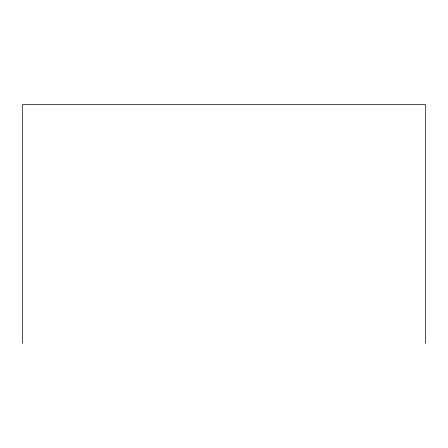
<?xml version="1.0" encoding="UTF-8"?>
<svg xmlns="http://www.w3.org/2000/svg" width="448" height="448" viewBox="0 0 448 448"><rect width="100%" height="100%" fill="white"/><g stroke="black" fill="none" stroke-linecap="round" stroke-linejoin="round"><path stroke-width="0.67" d="M425.6 343.386L425.6 104.614L22.4 104.614L22.4 343.386"/></g></svg>
